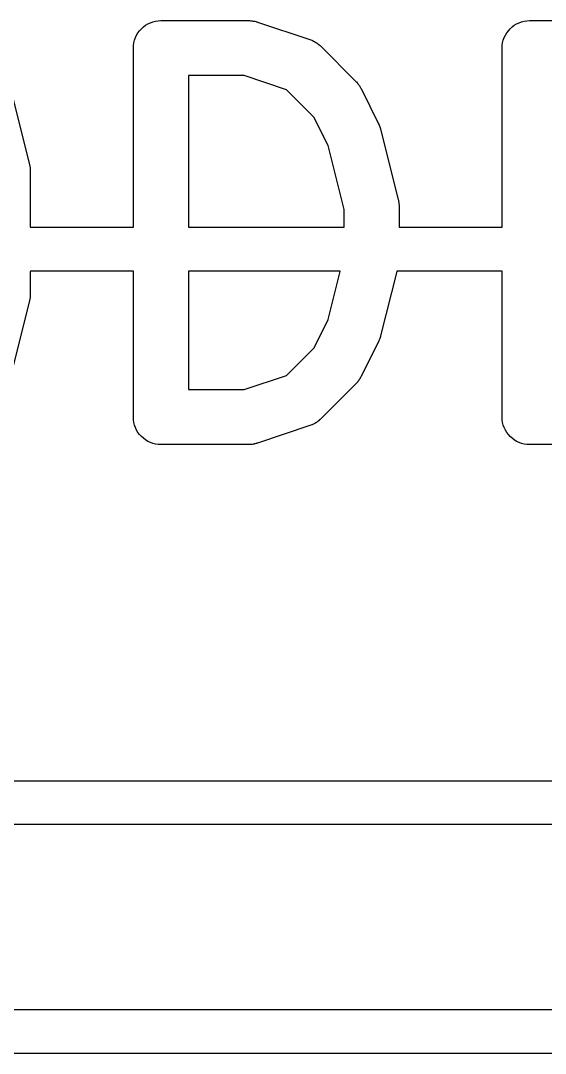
# Model space of a CAD drawing. Header units: metres. Extents: x 89 to 153, y -105 to 4.
# Drawn here: x 109.972 to 111.395, y -104.78 to -101.98 of the extents above; entities that cross this region are included whole.
import ezdxf

# ---------------------------------------------------------------- set-up
doc = ezdxf.new("R2010")
doc.units = ezdxf.units.M

msp = doc.modelspace()

# ---------------------------------------------------------------- linework, layer by layer
for points in [[(109.9487, -102.1796), (109.9964, -102.3701), (109.9967, -102.3718), (109.9967, -102.3718), (109.9967, -102.3718), (109.9967, -102.3719), (109.9967, -102.3719), (109.9967, -102.3719), (109.9967, -102.3719), (109.9972, -102.3736), (109.9974, -102.3754), (109.9974, -102.3754), (109.9974, -102.3754), (109.9974, -102.3754), (109.9974, -102.3754), (109.9974, -102.3754), (109.9974, -102.3754), (109.9978, -102.3772), (109.998, -102.379), (109.998, -102.379), (109.998, -102.379), (109.998, -102.3791), (109.998, -102.3791), (109.998, -102.3791), (109.998, -102.3791), (109.9982, -102.3808), (109.9983, -102.3827), (109.9983, -102.3827), (109.9983, -102.3827), (109.9983, -102.3827), (109.9983, -102.3827), (109.9983, -102.3827), (109.9983, -102.3827), (109.9985, -102.3845), (109.9985, -102.3863), (109.9985, -102.3863), (109.9985, -102.3863), (109.9985, -102.3863), (109.9985, -102.3863), (109.9985, -102.3863), (109.9985, -102.3864), (109.9986, -102.3882), (109.9986, -102.54), (109.9986, -102.54), (109.9986, -102.54), (109.9986, -102.54), (109.9986, -102.54), (109.9986, -102.54), (109.9986, -102.54), (109.9986, -102.54), (109.9986, -102.54), (109.9986, -102.54), (109.9986, -102.54), (109.9986, -102.5401), (109.9986, -102.5401), (109.9986, -102.5401), (109.9986, -102.5401), (109.9986, -102.5401), (109.9986, -102.5401), (109.9986, -102.5401), (109.9986, -102.5401), (109.9986, -102.5401), (109.9986, -102.5401), (109.9986, -102.5401), (109.9986, -102.5401), (109.9986, -102.5401), (109.9986, -102.5402), (109.9986, -102.5402), (109.9986, -102.5402), (109.9986, -102.5402), (109.9986, -102.5402), (109.9986, -102.5402), (109.9986, -102.5402), (109.9986, -102.5402), (109.9986, -102.5402), (109.9987, -102.5402), (109.9987, -102.5402), (109.9987, -102.5402), (109.9987, -102.5402), (109.9987, -102.5402), (109.9987, -102.5403), (109.9987, -102.5403), (109.9987, -102.5403), (109.9987, -102.5403), (109.9987, -102.5403), (109.9987, -102.5403), (109.9987, -102.5403), (109.9987, -102.5403), (109.9987, -102.5403), (109.9987, -102.5403), (109.9987, -102.5403), (109.9987, -102.5403), (109.9987, -102.5403), (109.9987, -102.5403), (109.9987, -102.5403), (109.9988, -102.5403), (109.9988, -102.5404), (109.9988, -102.5404), (109.9988, -102.5404), (109.9988, -102.5404), (109.9988, -102.5404), (109.9988, -102.5404), (109.9988, -102.5404), (109.9988, -102.5404), (109.9988, -102.5404), (109.9988, -102.5404), (109.9988, -102.5404), (109.9988, -102.5404), (109.9988, -102.5404), (109.9988, -102.5404), (109.9989, -102.5404), (109.9989, -102.5404), (109.9989, -102.5404), (109.9989, -102.5404), (109.9989, -102.5404), (109.9989, -102.5404), (109.9989, -102.5404), (109.9989, -102.5404), (109.9989, -102.5404), (109.9989, -102.5404), (109.9989, -102.5404), (109.9989, -102.5404), (109.999, -102.5405), (109.999, -102.5405), (109.999, -102.5405), (109.999, -102.5405), (109.999, -102.5405), (109.999, -102.5405), (109.999, -102.5405), (109.999, -102.5405), (109.999, -102.5405), (109.999, -102.5405), (109.999, -102.5405), (109.999, -102.5405), (109.999, -102.5405), (109.9991, -102.5405), (109.9991, -102.5405), (109.9991, -102.5405), (109.9991, -102.5405), (109.9991, -102.5405), (110.2776, -102.5405), (110.2776, -102.5405), (110.2776, -102.5405), (110.2776, -102.5405), (110.2776, -102.5405), (110.2776, -102.5405), (110.2776, -102.5405), (110.2776, -102.5405), (110.2776, -102.5405), (110.2777, -102.5405), (110.2777, -102.5405), (110.2777, -102.5405), (110.2777, -102.5405), (110.2777, -102.5405), (110.2777, -102.5405), (110.2777, -102.5405), (110.2777, -102.5405), (110.2777, -102.5405), (110.2777, -102.5404), (110.2777, -102.5404), (110.2777, -102.5404), (110.2777, -102.5404), (110.2777, -102.5404), (110.2778, -102.5404), (110.2778, -102.5404), (110.2778, -102.5404), (110.2778, -102.5404), (110.2778, -102.5404), (110.2778, -102.5404), (110.2778, -102.5404), (110.2778, -102.5404), (110.2778, -102.5404), (110.2778, -102.5404), (110.2778, -102.5404), (110.2778, -102.5404), (110.2778, -102.5404), (110.2779, -102.5404), (110.2779, -102.5404), (110.2779, -102.5404), (110.2779, -102.5404), (110.2779, -102.5404), (110.2779, -102.5404), (110.2779, -102.5404), (110.2779, -102.5404), (110.2779, -102.5403), (110.2779, -102.5403), (110.2779, -102.5403), (110.2779, -102.5403), (110.2779, -102.5403), (110.2779, -102.5403), (110.2779, -102.5403), (110.278, -102.5403), (110.278, -102.5403), (110.278, -102.5403), (110.278, -102.5403), (110.278, -102.5403), (110.278, -102.5403), (110.278, -102.5403), (110.278, -102.5403), (110.278, -102.5403), (110.278, -102.5402), (110.278, -102.5402), (110.278, -102.5402), (110.278, -102.5402), (110.278, -102.5402), (110.278, -102.5402), (110.278, -102.5402), (110.278, -102.5402), (110.278, -102.5402), (110.278, -102.5402), (110.278, -102.5402), (110.278, -102.5402), (110.278, -102.5402), (110.278, -102.5402), (110.278, -102.5401), (110.2781, -102.5401), (110.2781, -102.5401), (110.2781, -102.5401), (110.2781, -102.5401), (110.2781, -102.5401), (110.2781, -102.5401), (110.2781, -102.5401), (110.2781, -102.5401), (110.2781, -102.5401), (110.2781, -102.5401), (110.2781, -102.5401), (110.2781, -102.5401), (110.2781, -102.54), (110.2781, -102.54), (110.2781, -102.54), (110.2781, -102.54), (110.2781, -102.54), (110.2781, -102.54), (110.2781, -102.54), (110.2781, -102.54), (110.2781, -102.54), (110.2781, -102.54), (110.2781, -102.54), (110.2781, -102.0548), (110.2784, -102.0475), (110.2795, -102.0403), (110.2813, -102.0332), (110.2838, -102.0263), (110.2869, -102.0197), (110.2906, -102.0134), (110.295, -102.0075), (110.2999, -102.0021), (110.3053, -101.9972), (110.3112, -101.9928), (110.3175, -101.9891), (110.3241, -101.986), (110.331, -101.9835), (110.3381, -101.9817), (110.3453, -101.9806), (110.3526, -101.9803), (110.5907, -101.9803), (110.5917, -101.9803), (110.5917, -101.9803), (110.5917, -101.9803), (110.5917, -101.9803), (110.5917, -101.9803), (110.5917, -101.9803), (110.5917, -101.9803), (110.5917, -101.9803), (110.5927, -101.9803), (110.5954, -101.9805), (110.5954, -101.9805), (110.5954, -101.9805), (110.5954, -101.9805), (110.5954, -101.9805), (110.5954, -101.9805), (110.5954, -101.9805), (110.598, -101.9806), (110.599, -101.9808), (110.599, -101.9808), (110.599, -101.9808), (110.599, -101.9808), (110.599, -101.9808), (110.599, -101.9808), (110.599, -101.9808), (110.599, -101.9808), (110.6, -101.9809), (110.6026, -101.9813), (110.6026, -101.9813), (110.6026, -101.9813), (110.6026, -101.9813), (110.6026, -101.9813), (110.6026, -101.9813), (110.6026, -101.9813), (110.6053, -101.9817), (110.6062, -101.982), (110.6062, -101.982), (110.6062, -101.982), (110.6062, -101.982), (110.6062, -101.982), (110.6062, -101.982), (110.6062, -101.982), (110.6063, -101.982), (110.6072, -101.9821), (110.6098, -101.9829), (110.6098, -101.9829), (110.6098, -101.9829), (110.6098, -101.9829), (110.6098, -101.9829), (110.6098, -101.9829), (110.6098, -101.9829), (110.6124, -101.9835), (110.6133, -101.9838), (110.6133, -101.9838), (110.6133, -101.9838), (110.6133, -101.9838), (110.6133, -101.9838), (110.6133, -101.9838), (110.6133, -101.9838), (110.6133, -101.9838), (110.6143, -101.9841), (110.7571, -102.0317), (110.7596, -102.0327), (110.7596, -102.0327), (110.7596, -102.0327), (110.7596, -102.0327), (110.7596, -102.0327), (110.7596, -102.0327), (110.7596, -102.0327), (110.7621, -102.0336), (110.763, -102.034), (110.763, -102.034), (110.763, -102.034), (110.763, -102.034), (110.763, -102.034), (110.763, -102.034), (110.763, -102.034), (110.763, -102.034), (110.764, -102.0344), (110.7663, -102.0356), (110.7663, -102.0356), (110.7663, -102.0356), (110.7663, -102.0356), (110.7663, -102.0356), (110.7663, -102.0356), (110.7663, -102.0356), (110.7687, -102.0367), (110.7696, -102.0372), (110.7696, -102.0372), (110.7696, -102.0372), (110.7696, -102.0372), (110.7696, -102.0372), (110.7696, -102.0372), (110.7696, -102.0372), (110.7696, -102.0372), (110.7705, -102.0377), (110.7727, -102.0391), (110.7727, -102.0391), (110.7727, -102.0391), (110.7727, -102.0391), (110.7727, -102.0391), (110.7727, -102.0391), (110.7727, -102.0391), (110.775, -102.0405), (110.7758, -102.0411), (110.7758, -102.0411), (110.7758, -102.0411), (110.7758, -102.0411), (110.7758, -102.0411), (110.7758, -102.0411), (110.7758, -102.0411), (110.7758, -102.0411), (110.7767, -102.0416), (110.7787, -102.0432), (110.7787, -102.0432), (110.7787, -102.0432), (110.7787, -102.0432), (110.7787, -102.0432), (110.7787, -102.0432), (110.7787, -102.0432), (110.7809, -102.0448), (110.7816, -102.0455), (110.7816, -102.0455), (110.7816, -102.0455), (110.7816, -102.0455), (110.7816, -102.0455), (110.7816, -102.0455), (110.7816, -102.0455), (110.7816, -102.0455), (110.7824, -102.0461), (110.7843, -102.048), (110.7843, -102.048), (110.7843, -102.048), (110.7843, -102.048), (110.7843, -102.048), (110.7843, -102.048), (110.7843, -102.048), (110.7863, -102.0497), (110.8815, -102.145), (110.8822, -102.1457), (110.8822, -102.1457), (110.8822, -102.1457), (110.8822, -102.1457), (110.8822, -102.1457), (110.8822, -102.1457), (110.8822, -102.1457), (110.8822, -102.1457), (110.8829, -102.1464), (110.8846, -102.1484), (110.8846, -102.1484), (110.8846, -102.1484), (110.8847, -102.1484), (110.8847, -102.1484), (110.8847, -102.1484), (110.8847, -102.1484), (110.8864, -102.1504), (110.887, -102.1512), (110.887, -102.1512), (110.887, -102.1512), (110.887, -102.1512), (110.887, -102.1512), (110.887, -102.1512), (110.887, -102.1512), (110.887, -102.1512), (110.8877, -102.152), (110.8892, -102.1541), (110.8892, -102.1541), (110.8892, -102.1541), (110.8892, -102.1541), (110.8892, -102.1541), (110.8892, -102.1541), (110.8892, -102.1541), (110.8908, -102.1563), (110.8913, -102.1571), (110.8913, -102.1571), (110.8913, -102.1571), (110.8913, -102.1571), (110.8913, -102.1571), (110.8913, -102.1571), (110.8913, -102.1571), (110.8913, -102.1572), (110.8919, -102.158), (110.8932, -102.1603), (110.8932, -102.1603), (110.8932, -102.1603), (110.8932, -102.1603), (110.8932, -102.1603), (110.8932, -102.1603), (110.8932, -102.1603), (110.8945, -102.1625), (110.895, -102.1634), (110.895, -102.1634), (110.895, -102.1634), (110.895, -102.1635), (110.895, -102.1635), (110.895, -102.1635), (110.895, -102.1635), (110.895, -102.1635), (110.8955, -102.1644), (110.9431, -102.2596), (110.9434, -102.2603), (110.9434, -102.2603), (110.9434, -102.2603), (110.9434, -102.2603), (110.9434, -102.2603), (110.9434, -102.2604), (110.9434, -102.2604), (110.9434, -102.2604), (110.9438, -102.2611), (110.9449, -102.2637), (110.9449, -102.2637), (110.9449, -102.2637), (110.9449, -102.2637), (110.9449, -102.2637), (110.9449, -102.2637), (110.9449, -102.2637), (110.946, -102.2663), (110.9463, -102.267), (110.9463, -102.2671), (110.9463, -102.2671), (110.9463, -102.2671), (110.9463, -102.2671), (110.9463, -102.2671), (110.9463, -102.2671), (110.9463, -102.2671), (110.9466, -102.2678), (110.9474, -102.2705), (110.9474, -102.2705), (110.9474, -102.2705), (110.9474, -102.2705), (110.9474, -102.2705), (110.9474, -102.2705), (110.9474, -102.2705), (110.9483, -102.2732), (110.9485, -102.274), (110.9485, -102.274), (110.9485, -102.274), (110.9485, -102.274), (110.9485, -102.274), (110.9485, -102.274), (110.9485, -102.274), (110.9485, -102.2741), (110.9487, -102.2748), (110.9964, -102.4653), (110.9967, -102.4671), (110.9967, -102.4671), (110.9967, -102.4671), (110.9967, -102.4671), (110.9967, -102.4671), (110.9967, -102.4671), (110.9967, -102.4671), (110.9972, -102.4688), (110.9974, -102.4707), (110.9974, -102.4707), (110.9974, -102.4707), (110.9974, -102.4707), (110.9974, -102.4707), (110.9974, -102.4707), (110.9974, -102.4707), (110.9978, -102.4725), (110.998, -102.4743), (110.998, -102.4743), (110.998, -102.4743), (110.998, -102.4743), (110.998, -102.4743), (110.998, -102.4743), (110.998, -102.4743), (110.9982, -102.4761), (110.9983, -102.4779), (110.9983, -102.4779), (110.9983, -102.4779), (110.9983, -102.4779), (110.9983, -102.4779), (110.9983, -102.4779), (110.9983, -102.4779), (110.9985, -102.4798), (110.9985, -102.4816), (110.9985, -102.4816), (110.9985, -102.4816), (110.9985, -102.4816), (110.9985, -102.4816), (110.9985, -102.4816), (110.9985, -102.4816), (110.9986, -102.4834), (110.9986, -102.54), (110.9986, -102.54), (110.9986, -102.54), (110.9986, -102.54), (110.9986, -102.54), (110.9986, -102.54), (110.9986, -102.54), (110.9986, -102.54), (110.9986, -102.54), (110.9986, -102.54), (110.9986, -102.54), (110.9986, -102.5401), (110.9986, -102.5401), (110.9986, -102.5401), (110.9986, -102.5401), (110.9986, -102.5401), (110.9986, -102.5401), (110.9986, -102.5401), (110.9986, -102.5401), (110.9986, -102.5401), (110.9986, -102.5401), (110.9986, -102.5401), (110.9986, -102.5401), (110.9986, -102.5401), (110.9986, -102.5402), (110.9986, -102.5402), (110.9986, -102.5402), (110.9986, -102.5402), (110.9986, -102.5402), (110.9986, -102.5402), (110.9986, -102.5402), (110.9986, -102.5402), (110.9986, -102.5402), (110.9987, -102.5402), (110.9987, -102.5402), (110.9987, -102.5402), (110.9987, -102.5402), (110.9987, -102.5402), (110.9987, -102.5403), (110.9987, -102.5403), (110.9987, -102.5403), (110.9987, -102.5403), (110.9987, -102.5403), (110.9987, -102.5403), (110.9987, -102.5403), (110.9987, -102.5403), (110.9987, -102.5403), (110.9987, -102.5403), (110.9987, -102.5403), (110.9987, -102.5403), (110.9987, -102.5403), (110.9987, -102.5403), (110.9987, -102.5403), (110.9988, -102.5403), (110.9988, -102.5404), (110.9988, -102.5404), (110.9988, -102.5404), (110.9988, -102.5404), (110.9988, -102.5404), (110.9988, -102.5404), (110.9988, -102.5404), (110.9988, -102.5404), (110.9988, -102.5404), (110.9988, -102.5404), (110.9988, -102.5404), (110.9988, -102.5404), (110.9988, -102.5404), (110.9988, -102.5404), (110.9989, -102.5404), (110.9989, -102.5404), (110.9989, -102.5404), (110.9989, -102.5404), (110.9989, -102.5404), (110.9989, -102.5404), (110.9989, -102.5404), (110.9989, -102.5404), (110.9989, -102.5404), (110.9989, -102.5404), (110.9989, -102.5404), (110.9989, -102.5404), (110.999, -102.5405), (110.999, -102.5405), (110.999, -102.5405), (110.999, -102.5405), (110.999, -102.5405), (110.999, -102.5405), (110.999, -102.5405), (110.999, -102.5405), (110.999, -102.5405), (110.999, -102.5405), (110.999, -102.5405), (110.999, -102.5405), (110.999, -102.5405), (110.9991, -102.5405), (110.9991, -102.5405), (110.9991, -102.5405), (110.9991, -102.5405), (110.9991, -102.5405), (111.2776, -102.5405), (111.2776, -102.5405), (111.2776, -102.5405), (111.2776, -102.5405), (111.2776, -102.5405), (111.2776, -102.5405), (111.2776, -102.5405), (111.2776, -102.5405), (111.2776, -102.5405), (111.2777, -102.5405), (111.2777, -102.5405), (111.2777, -102.5405), (111.2777, -102.5405), (111.2777, -102.5405), (111.2777, -102.5405), (111.2777, -102.5405), (111.2777, -102.5405), (111.2777, -102.5405), (111.2777, -102.5404), (111.2777, -102.5404), (111.2777, -102.5404), (111.2777, -102.5404), (111.2777, -102.5404), (111.2778, -102.5404), (111.2778, -102.5404), (111.2778, -102.5404), (111.2778, -102.5404), (111.2778, -102.5404), (111.2778, -102.5404), (111.2778, -102.5404), (111.2778, -102.5404), (111.2778, -102.5404), (111.2778, -102.5404), (111.2778, -102.5404), (111.2778, -102.5404), (111.2778, -102.5404), (111.2779, -102.5404), (111.2779, -102.5404), (111.2779, -102.5404), (111.2779, -102.5404), (111.2779, -102.5404), (111.2779, -102.5404), (111.2779, -102.5404), (111.2779, -102.5404), (111.2779, -102.5403), (111.2779, -102.5403), (111.2779, -102.5403), (111.2779, -102.5403), (111.2779, -102.5403), (111.2779, -102.5403), (111.2779, -102.5403), (111.278, -102.5403), (111.278, -102.5403), (111.278, -102.5403), (111.278, -102.5403), (111.278, -102.5403), (111.278, -102.5403), (111.278, -102.5403), (111.278, -102.5403), (111.278, -102.5403), (111.278, -102.5402), (111.278, -102.5402), (111.278, -102.5402), (111.278, -102.5402), (111.278, -102.5402), (111.278, -102.5402), (111.278, -102.5402), (111.278, -102.5402), (111.278, -102.5402), (111.278, -102.5402), (111.278, -102.5402), (111.278, -102.5402), (111.278, -102.5402), (111.278, -102.5402), (111.278, -102.5401), (111.2781, -102.5401), (111.2781, -102.5401), (111.2781, -102.5401), (111.2781, -102.5401), (111.2781, -102.5401), (111.2781, -102.5401), (111.2781, -102.5401), (111.2781, -102.5401), (111.2781, -102.5401), (111.2781, -102.5401), (111.2781, -102.5401), (111.2781, -102.5401), (111.2781, -102.54), (111.2781, -102.54), (111.2781, -102.54), (111.2781, -102.54), (111.2781, -102.54), (111.2781, -102.54), (111.2781, -102.54), (111.2781, -102.54), (111.2781, -102.54), (111.2781, -102.54), (111.2781, -102.54), (111.2781, -102.0548), (111.2784, -102.0475), (111.2795, -102.0403), (111.2813, -102.0332), (111.2838, -102.0263), (111.2869, -102.0197), (111.2906, -102.0134), (111.295, -102.0075), (111.2999, -102.0021), (111.3053, -101.9972), (111.3112, -101.9928), (111.3175, -101.9891), (111.3241, -101.986), (111.331, -101.9835), (111.3381, -101.9817), (111.3453, -101.9806), (111.3526, -101.9803), (111.6859, -101.9803)], [(110.4276, -102.1294), (110.4276, -102.1294), (110.4276, -102.1294), (110.4276, -102.1294), (110.4276, -102.1294), (110.4276, -102.1294), (110.4276, -102.1294), (110.4276, -102.1294), (110.4276, -102.1294), (110.4276, -102.1294), (110.4276, -102.1294), (110.4276, -102.1294), (110.4276, -102.1294), (110.4275, -102.1294), (110.4275, -102.1294), (110.4275, -102.1294), (110.4275, -102.1294), (110.4275, -102.1294), (110.4275, -102.1294), (110.4275, -102.1294), (110.4275, -102.1294), (110.4275, -102.1294), (110.4275, -102.1294), (110.4275, -102.1294), (110.4275, -102.1294), (110.4275, -102.1294), (110.4274, -102.1294), (110.4274, -102.1294), (110.4274, -102.1294), (110.4274, -102.1294), (110.4274, -102.1294), (110.4274, -102.1294), (110.4274, -102.1294), (110.4274, -102.1294), (110.4274, -102.1294), (110.4274, -102.1294), (110.4274, -102.1294), (110.4274, -102.1294), (110.4274, -102.1295), (110.4274, -102.1295), (110.4273, -102.1295), (110.4273, -102.1295), (110.4273, -102.1295), (110.4273, -102.1295), (110.4273, -102.1295), (110.4273, -102.1295), (110.4273, -102.1295), (110.4273, -102.1295), (110.4273, -102.1295), (110.4273, -102.1295), (110.4273, -102.1295), (110.4273, -102.1295), (110.4273, -102.1295), (110.4273, -102.1295), (110.4273, -102.1295), (110.4273, -102.1295), (110.4273, -102.1296), (110.4273, -102.1296), (110.4272, -102.1296), (110.4272, -102.1296), (110.4272, -102.1296), (110.4272, -102.1296), (110.4272, -102.1296), (110.4272, -102.1296), (110.4272, -102.1296), (110.4272, -102.1296), (110.4272, -102.1296), (110.4272, -102.1296), (110.4272, -102.1296), (110.4272, -102.1296), (110.4272, -102.1297), (110.4272, -102.1297), (110.4272, -102.1297), (110.4272, -102.1297), (110.4272, -102.1297), (110.4272, -102.1297), (110.4272, -102.1297), (110.4272, -102.1297), (110.4272, -102.1297), (110.4272, -102.1297), (110.4272, -102.1297), (110.4272, -102.1297), (110.4272, -102.1297), (110.4272, -102.1298), (110.4272, -102.1298), (110.4272, -102.1298), (110.4272, -102.1298), (110.4272, -102.1298), (110.4272, -102.1298), (110.4272, -102.1298), (110.4272, -102.1298), (110.4272, -102.1298), (110.4272, -102.1298), (110.4272, -102.1298), (110.4272, -102.1298), (110.4272, -102.1298), (110.4272, -102.1299), (110.4272, -102.54), (110.4272, -102.54), (110.4272, -102.54), (110.4272, -102.54), (110.4272, -102.54), (110.4272, -102.54), (110.4272, -102.54), (110.4272, -102.54), (110.4272, -102.54), (110.4272, -102.54), (110.4272, -102.54), (110.4272, -102.5401), (110.4272, -102.5401), (110.4272, -102.5401), (110.4272, -102.5401), (110.4272, -102.5401), (110.4272, -102.5401), (110.4272, -102.5401), (110.4272, -102.5401), (110.4272, -102.5401), (110.4272, -102.5401), (110.4272, -102.5401), (110.4272, -102.5401), (110.4272, -102.5401), (110.4272, -102.5402), (110.4272, -102.5402), (110.4272, -102.5402), (110.4272, -102.5402), (110.4272, -102.5402), (110.4272, -102.5402), (110.4272, -102.5402), (110.4272, -102.5402), (110.4272, -102.5402), (110.4272, -102.5402), (110.4272, -102.5402), (110.4272, -102.5402), (110.4272, -102.5402), (110.4272, -102.5402), (110.4272, -102.5403), (110.4273, -102.5403), (110.4273, -102.5403), (110.4273, -102.5403), (110.4273, -102.5403), (110.4273, -102.5403), (110.4273, -102.5403), (110.4273, -102.5403), (110.4273, -102.5403), (110.4273, -102.5403), (110.4273, -102.5403), (110.4273, -102.5403), (110.4273, -102.5403), (110.4273, -102.5403), (110.4273, -102.5403), (110.4273, -102.5403), (110.4273, -102.5404), (110.4273, -102.5404), (110.4273, -102.5404), (110.4274, -102.5404), (110.4274, -102.5404), (110.4274, -102.5404), (110.4274, -102.5404), (110.4274, -102.5404), (110.4274, -102.5404), (110.4274, -102.5404), (110.4274, -102.5404), (110.4274, -102.5404), (110.4274, -102.5404), (110.4274, -102.5404), (110.4274, -102.5404), (110.4274, -102.5404), (110.4274, -102.5404), (110.4275, -102.5404), (110.4275, -102.5404), (110.4275, -102.5404), (110.4275, -102.5404), (110.4275, -102.5404), (110.4275, -102.5404), (110.4275, -102.5404), (110.4275, -102.5404), (110.4275, -102.5404), (110.4275, -102.5405), (110.4275, -102.5405), (110.4275, -102.5405), (110.4275, -102.5405), (110.4276, -102.5405), (110.4276, -102.5405), (110.4276, -102.5405), (110.4276, -102.5405), (110.4276, -102.5405), (110.4276, -102.5405), (110.4276, -102.5405), (110.4276, -102.5405), (110.4276, -102.5405), (110.4276, -102.5405), (110.4276, -102.5405), (110.4276, -102.5405), (110.4276, -102.5405), (110.4277, -102.5405), (110.849, -102.5405), (110.849, -102.5405), (110.849, -102.5405), (110.849, -102.5405), (110.849, -102.5405), (110.849, -102.5405), (110.8491, -102.5405), (110.8491, -102.5405), (110.8491, -102.5405), (110.8491, -102.5405), (110.8491, -102.5405), (110.8491, -102.5405), (110.8491, -102.5405), (110.8491, -102.5405), (110.8491, -102.5405), (110.8491, -102.5405), (110.8491, -102.5405), (110.8491, -102.5405), (110.8492, -102.5404), (110.8492, -102.5404), (110.8492, -102.5404), (110.8492, -102.5404), (110.8492, -102.5404), (110.8492, -102.5404), (110.8492, -102.5404), (110.8492, -102.5404), (110.8492, -102.5404), (110.8492, -102.5404), (110.8492, -102.5404), (110.8492, -102.5404), (110.8492, -102.5404), (110.8492, -102.5404), (110.8493, -102.5404), (110.8493, -102.5404), (110.8493, -102.5404), (110.8493, -102.5404), (110.8493, -102.5404), (110.8493, -102.5404), (110.8493, -102.5404), (110.8493, -102.5404), (110.8493, -102.5404), (110.8493, -102.5404), (110.8493, -102.5404), (110.8493, -102.5404), (110.8493, -102.5403), (110.8493, -102.5403), (110.8493, -102.5403), (110.8494, -102.5403), (110.8494, -102.5403), (110.8494, -102.5403), (110.8494, -102.5403), (110.8494, -102.5403), (110.8494, -102.5403), (110.8494, -102.5403), (110.8494, -102.5403), (110.8494, -102.5403), (110.8494, -102.5403), (110.8494, -102.5403), (110.8494, -102.5403), (110.8494, -102.5403), (110.8494, -102.5402), (110.8494, -102.5402), (110.8494, -102.5402), (110.8494, -102.5402), (110.8494, -102.5402), (110.8494, -102.5402), (110.8495, -102.5402), (110.8495, -102.5402), (110.8495, -102.5402), (110.8495, -102.5402), (110.8495, -102.5402), (110.8495, -102.5402), (110.8495, -102.5402), (110.8495, -102.5402), (110.8495, -102.5401), (110.8495, -102.5401), (110.8495, -102.5401), (110.8495, -102.5401), (110.8495, -102.5401), (110.8495, -102.5401), (110.8495, -102.5401), (110.8495, -102.5401), (110.8495, -102.5401), (110.8495, -102.5401), (110.8495, -102.5401), (110.8495, -102.5401), (110.8495, -102.5401), (110.8495, -102.54), (110.8495, -102.54), (110.8495, -102.54), (110.8495, -102.54), (110.8495, -102.54), (110.8495, -102.54), (110.8495, -102.54), (110.8495, -102.54), (110.8495, -102.54), (110.8495, -102.54), (110.8495, -102.54), (110.8495, -102.4926), (110.8495, -102.4926), (110.8495, -102.4926), (110.8495, -102.4926), (110.8495, -102.4926), (110.8495, -102.4926), (110.8495, -102.4926), (110.8495, -102.4926), (110.8495, -102.4926), (110.8495, -102.4925), (110.8495, -102.4925), (110.8495, -102.4925), (110.8495, -102.4925), (110.8495, -102.4925), (110.8061, -102.319), (110.8061, -102.319), (110.8061, -102.319), (110.8061, -102.319), (110.8061, -102.319), (110.8061, -102.3189), (110.8061, -102.3189), (110.8061, -102.3189), (110.8061, -102.3189), (110.8061, -102.3189), (110.8061, -102.3189), (110.8061, -102.3189), (110.8061, -102.3189), (110.8061, -102.3189), (110.7676, -102.2419), (110.7676, -102.2419), (110.7676, -102.2419), (110.7676, -102.2419), (110.7676, -102.2419), (110.7676, -102.2419), (110.7676, -102.2419), (110.7676, -102.2419), (110.7676, -102.2418), (110.7675, -102.2418), (110.7675, -102.2418), (110.7675, -102.2418), (110.7675, -102.2418), (110.7675, -102.2418), (110.7675, -102.2418), (110.7675, -102.2418), (110.7675, -102.2418), (110.7675, -102.2418), (110.7675, -102.2418), (110.7675, -102.2418), (110.6934, -102.1677), (110.6934, -102.1677), (110.6934, -102.1677), (110.6934, -102.1677), (110.6934, -102.1677), (110.6934, -102.1676), (110.6934, -102.1676), (110.6934, -102.1676), (110.6933, -102.1676), (110.6933, -102.1676), (110.6933, -102.1676), (110.6933, -102.1676), (110.6933, -102.1676), (110.6933, -102.1676), (110.6933, -102.1676), (110.6933, -102.1676), (110.6933, -102.1676), (110.6933, -102.1676), (110.6933, -102.1676), (110.6933, -102.1676), (110.6933, -102.1676), (110.6933, -102.1676), (110.6933, -102.1676), (110.6932, -102.1676), (110.6932, -102.1676), (110.6932, -102.1676), (110.6932, -102.1676), (110.6932, -102.1676), (110.6932, -102.1676), (110.6932, -102.1676), (110.6932, -102.1676), (110.6932, -102.1675), (110.5787, -102.1294), (110.5787, -102.1294), (110.5787, -102.1294), (110.5787, -102.1294), (110.5787, -102.1294), (110.5787, -102.1294), (110.5786, -102.1294), (110.5786, -102.1294), (110.5786, -102.1294), (110.5786, -102.1294), (110.5786, -102.1294), (110.5786, -102.1294), (110.5786, -102.1294), (110.5786, -102.1294), (110.5786, -102.1294), (110.5786, -102.1294), (110.5786, -102.1294), (110.5786, -102.1294), (110.5786, -102.1294), (110.5785, -102.1294), (110.4277, -102.1294), (110.4276, -102.1294)], [(111.7336, -103.1294), (111.3526, -103.1294), (111.3453, -103.129), (111.3381, -103.1279), (111.331, -103.1261), (111.3241, -103.1237), (111.3175, -103.1206), (111.3112, -103.1168), (111.3053, -103.1124), (111.2999, -103.1075), (111.295, -103.1021), (111.2906, -103.0962), (111.2869, -103.09), (111.2838, -103.0833), (111.2813, -103.0765), (111.2795, -103.0694), (111.2784, -103.0621), (111.2781, -103.0548), (111.2781, -102.66), (111.2781, -102.66), (111.2781, -102.66), (111.2781, -102.66), (111.2781, -102.66), (111.2781, -102.66), (111.2781, -102.66), (111.2781, -102.66), (111.2781, -102.66), (111.2781, -102.66), (111.2781, -102.66), (111.2781, -102.6599), (111.2781, -102.6599), (111.2781, -102.6599), (111.2781, -102.6599), (111.2781, -102.6599), (111.2781, -102.6599), (111.2781, -102.6599), (111.2781, -102.6599), (111.2781, -102.6599), (111.2781, -102.6599), (111.2781, -102.6599), (111.2781, -102.6599), (111.278, -102.6599), (111.278, -102.6598), (111.278, -102.6598), (111.278, -102.6598), (111.278, -102.6598), (111.278, -102.6598), (111.278, -102.6598), (111.278, -102.6598), (111.278, -102.6598), (111.278, -102.6598), (111.278, -102.6598), (111.278, -102.6598), (111.278, -102.6598), (111.278, -102.6598), (111.278, -102.6598), (111.278, -102.6597), (111.278, -102.6597), (111.278, -102.6597), (111.278, -102.6597), (111.278, -102.6597), (111.278, -102.6597), (111.278, -102.6597), (111.278, -102.6597), (111.278, -102.6597), (111.2779, -102.6597), (111.2779, -102.6597), (111.2779, -102.6597), (111.2779, -102.6597), (111.2779, -102.6597), (111.2779, -102.6597), (111.2779, -102.6597), (111.2779, -102.6596), (111.2779, -102.6596), (111.2779, -102.6596), (111.2779, -102.6596), (111.2779, -102.6596), (111.2779, -102.6596), (111.2779, -102.6596), (111.2779, -102.6596), (111.2778, -102.6596), (111.2778, -102.6596), (111.2778, -102.6596), (111.2778, -102.6596), (111.2778, -102.6596), (111.2778, -102.6596), (111.2778, -102.6596), (111.2778, -102.6596), (111.2778, -102.6596), (111.2778, -102.6596), (111.2778, -102.6596), (111.2778, -102.6596), (111.2778, -102.6596), (111.2777, -102.6596), (111.2777, -102.6596), (111.2777, -102.6596), (111.2777, -102.6596), (111.2777, -102.6596), (111.2777, -102.6595), (111.2777, -102.6595), (111.2777, -102.6595), (111.2777, -102.6595), (111.2777, -102.6595), (111.2777, -102.6595), (111.2777, -102.6595), (111.2777, -102.6595), (111.2777, -102.6595), (111.2776, -102.6595), (111.2776, -102.6595), (111.2776, -102.6595), (111.2776, -102.6595), (111.2776, -102.6595), (111.2776, -102.6595), (111.2776, -102.6595), (111.2776, -102.6595), (111.2776, -102.6595), (110.9929, -102.6595), (110.9929, -102.6595), (110.9929, -102.6595), (110.9929, -102.6595), (110.9929, -102.6595), (110.9929, -102.6595), (110.9929, -102.6595), (110.9929, -102.6595), (110.9929, -102.6595), (110.9929, -102.6595), (110.9929, -102.6595), (110.9929, -102.6595), (110.9929, -102.6595), (110.9929, -102.6595), (110.9928, -102.6595), (110.9928, -102.6595), (110.9928, -102.6595), (110.9928, -102.6595), (110.9928, -102.6595), (110.9928, -102.6595), (110.9928, -102.6596), (110.9928, -102.6596), (110.9928, -102.6596), (110.9928, -102.6596), (110.9928, -102.6596), (110.9928, -102.6596), (110.9928, -102.6596), (110.9927, -102.6596), (110.9927, -102.6596), (110.9927, -102.6596), (110.9927, -102.6596), (110.9927, -102.6596), (110.9927, -102.6596), (110.9927, -102.6596), (110.9927, -102.6596), (110.9927, -102.6596), (110.9927, -102.6596), (110.9927, -102.6596), (110.9927, -102.6596), (110.9927, -102.6596), (110.9927, -102.6596), (110.9926, -102.6596), (110.9926, -102.6596), (110.9926, -102.6596), (110.9926, -102.6596), (110.9926, -102.6597), (110.9926, -102.6597), (110.9926, -102.6597), (110.9926, -102.6597), (110.9926, -102.6597), (110.9926, -102.6597), (110.9926, -102.6597), (110.9926, -102.6597), (110.9926, -102.6597), (110.9926, -102.6597), (110.9926, -102.6597), (110.9926, -102.6597), (110.9926, -102.6597), (110.9926, -102.6597), (110.9925, -102.6597), (110.9925, -102.6597), (110.9925, -102.6597), (110.9925, -102.6597), (110.9925, -102.6598), (110.9925, -102.6598), (110.9925, -102.6598), (110.9925, -102.6598), (110.9925, -102.6598), (110.9925, -102.6598), (110.9925, -102.6598), (110.9925, -102.6598), (110.9925, -102.6598), (110.9925, -102.6598), (110.9925, -102.6598), (110.9925, -102.6598), (110.9925, -102.6598), (110.9925, -102.6598), (110.9925, -102.6599), (110.9925, -102.6599), (110.9925, -102.6599), (110.9925, -102.6599), (110.9925, -102.6599), (110.9925, -102.6599), (110.9925, -102.6599), (110.9925, -102.6599), (110.9925, -102.6599), (110.9487, -102.8348), (110.9485, -102.8356), (110.9485, -102.8356), (110.9485, -102.8356), (110.9485, -102.8356), (110.9485, -102.8356), (110.9485, -102.8356), (110.9485, -102.8356), (110.9485, -102.8356), (110.9483, -102.8364), (110.9474, -102.8391), (110.9474, -102.8391), (110.9474, -102.8391), (110.9474, -102.8391), (110.9474, -102.8391), (110.9474, -102.8391), (110.9474, -102.8391), (110.9466, -102.8418), (110.9463, -102.8426), (110.9463, -102.8426), (110.9463, -102.8426), (110.9463, -102.8426), (110.9463, -102.8426), (110.9463, -102.8426), (110.9463, -102.8426), (110.9463, -102.8426), (110.946, -102.8434), (110.9449, -102.8459), (110.9449, -102.8459), (110.9449, -102.8459), (110.9449, -102.8459), (110.9449, -102.846), (110.9449, -102.846), (110.9449, -102.846), (110.9438, -102.8486), (110.9434, -102.8493), (110.9434, -102.8493), (110.9434, -102.8493), (110.9434, -102.8493), (110.9434, -102.8493), (110.9434, -102.8493), (110.9434, -102.8493), (110.9434, -102.8493), (110.9431, -102.8501), (110.8955, -102.9453), (110.895, -102.9462), (110.895, -102.9462), (110.895, -102.9462), (110.895, -102.9462), (110.895, -102.9462), (110.895, -102.9462), (110.895, -102.9462), (110.895, -102.9462), (110.8945, -102.9471), (110.8932, -102.9494), (110.8932, -102.9494), (110.8932, -102.9494), (110.8932, -102.9494), (110.8932, -102.9494), (110.8932, -102.9494), (110.8932, -102.9494), (110.8919, -102.9517), (110.8913, -102.9525), (110.8913, -102.9525), (110.8913, -102.9525), (110.8913, -102.9525), (110.8913, -102.9525), (110.8913, -102.9525), (110.8913, -102.9525), (110.8913, -102.9525), (110.8908, -102.9534), (110.8892, -102.9555), (110.8892, -102.9555), (110.8892, -102.9555), (110.8892, -102.9555), (110.8892, -102.9555), (110.8892, -102.9555), (110.8892, -102.9555), (110.8877, -102.9577), (110.887, -102.9584), (110.887, -102.9584), (110.887, -102.9584), (110.887, -102.9584), (110.887, -102.9584), (110.887, -102.9584), (110.887, -102.9584), (110.887, -102.9584), (110.8864, -102.9592), (110.8847, -102.9612), (110.8847, -102.9612), (110.8847, -102.9612), (110.8847, -102.9612), (110.8846, -102.9612), (110.8846, -102.9612), (110.8846, -102.9612), (110.8829, -102.9632), (110.8822, -102.9639), (110.8822, -102.9639), (110.8822, -102.9639), (110.8822, -102.9639), (110.8822, -102.9639), (110.8822, -102.9639), (110.8822, -102.9639), (110.8822, -102.9639), (110.8815, -102.9647), (110.7863, -103.0599), (110.7843, -103.0617), (110.7843, -103.0617), (110.7843, -103.0617), (110.7843, -103.0617), (110.7843, -103.0617), (110.7843, -103.0617), (110.7843, -103.0617), (110.7824, -103.0635), (110.7816, -103.0641), (110.7816, -103.0641), (110.7816, -103.0641), (110.7816, -103.0641), (110.7816, -103.0641), (110.7816, -103.0641), (110.7816, -103.0641), (110.7816, -103.0641), (110.7809, -103.0648), (110.7787, -103.0664), (110.7787, -103.0664), (110.7787, -103.0664), (110.7787, -103.0664), (110.7787, -103.0664), (110.7787, -103.0664), (110.7787, -103.0664), (110.7767, -103.068), (110.7758, -103.0686), (110.7758, -103.0686), (110.7758, -103.0686), (110.7758, -103.0686), (110.7758, -103.0686), (110.7758, -103.0686), (110.7758, -103.0686), (110.7758, -103.0686), (110.775, -103.0692), (110.7727, -103.0705), (110.7727, -103.0705), (110.7727, -103.0705), (110.7727, -103.0705), (110.7727, -103.0705), (110.7727, -103.0705), (110.7727, -103.0705), (110.7705, -103.072), (110.7696, -103.0724), (110.7696, -103.0724), (110.7696, -103.0724), (110.7696, -103.0724), (110.7696, -103.0724), (110.7696, -103.0724), (110.7696, -103.0724), (110.7696, -103.0724), (110.7687, -103.0729), (110.7663, -103.0741), (110.7663, -103.0741), (110.7663, -103.0741), (110.7663, -103.0741), (110.7663, -103.0741), (110.7663, -103.0741), (110.7663, -103.0741), (110.764, -103.0753), (110.763, -103.0756), (110.763, -103.0756), (110.763, -103.0756), (110.763, -103.0756), (110.763, -103.0756), (110.763, -103.0756), (110.763, -103.0756), (110.763, -103.0756), (110.7621, -103.0761), (110.7596, -103.077), (110.7596, -103.077), (110.7596, -103.077), (110.7596, -103.077), (110.7596, -103.077), (110.7596, -103.077), (110.7596, -103.077), (110.7571, -103.0779), (110.6143, -103.1255), (110.6133, -103.1258), (110.6133, -103.1258), (110.6133, -103.1258), (110.6133, -103.1258), (110.6133, -103.1258), (110.6133, -103.1258), (110.6133, -103.1258), (110.6133, -103.1258), (110.6124, -103.1261), (110.6098, -103.1268), (110.6098, -103.1268), (110.6098, -103.1268), (110.6098, -103.1268), (110.6098, -103.1268), (110.6098, -103.1268), (110.6098, -103.1268), (110.6072, -103.1275), (110.6063, -103.1277), (110.6062, -103.1277), (110.6062, -103.1277), (110.6062, -103.1277), (110.6062, -103.1277), (110.6062, -103.1277), (110.6062, -103.1277), (110.6062, -103.1277), (110.6053, -103.1279), (110.6026, -103.1283), (110.6026, -103.1283), (110.6026, -103.1283), (110.6026, -103.1283), (110.6026, -103.1283), (110.6026, -103.1283), (110.6026, -103.1283), (110.6, -103.1288), (110.599, -103.1288), (110.599, -103.1288), (110.599, -103.1288), (110.599, -103.1288), (110.599, -103.1288), (110.599, -103.1288), (110.599, -103.1288), (110.599, -103.1289), (110.598, -103.129), (110.5954, -103.1291), (110.5954, -103.1291), (110.5954, -103.1291), (110.5954, -103.1291), (110.5954, -103.1291), (110.5954, -103.1291), (110.5954, -103.1291), (110.5927, -103.1293), (110.5917, -103.1293), (110.5917, -103.1293), (110.5917, -103.1293), (110.5917, -103.1293), (110.5917, -103.1293), (110.5917, -103.1293), (110.5917, -103.1293), (110.5917, -103.1293), (110.5907, -103.1294), (110.3526, -103.1294), (110.3453, -103.129), (110.3381, -103.1279), (110.331, -103.1261), (110.3241, -103.1237), (110.3175, -103.1206), (110.3112, -103.1168), (110.3053, -103.1124), (110.2999, -103.1075), (110.295, -103.1021), (110.2906, -103.0962), (110.2869, -103.09), (110.2838, -103.0833), (110.2813, -103.0765), (110.2795, -103.0694), (110.2784, -103.0621), (110.2781, -103.0548), (110.2781, -102.66), (110.2781, -102.66), (110.2781, -102.66), (110.2781, -102.66), (110.2781, -102.66), (110.2781, -102.66), (110.2781, -102.66), (110.2781, -102.66), (110.2781, -102.66), (110.2781, -102.66), (110.2781, -102.66), (110.2781, -102.6599), (110.2781, -102.6599), (110.2781, -102.6599), (110.2781, -102.6599), (110.2781, -102.6599), (110.2781, -102.6599), (110.2781, -102.6599), (110.2781, -102.6599), (110.2781, -102.6599), (110.2781, -102.6599), (110.2781, -102.6599), (110.2781, -102.6599), (110.278, -102.6599), (110.278, -102.6598), (110.278, -102.6598), (110.278, -102.6598), (110.278, -102.6598), (110.278, -102.6598), (110.278, -102.6598), (110.278, -102.6598), (110.278, -102.6598), (110.278, -102.6598), (110.278, -102.6598), (110.278, -102.6598), (110.278, -102.6598), (110.278, -102.6598), (110.278, -102.6598), (110.278, -102.6597), (110.278, -102.6597), (110.278, -102.6597), (110.278, -102.6597), (110.278, -102.6597), (110.278, -102.6597), (110.278, -102.6597), (110.278, -102.6597), (110.278, -102.6597), (110.2779, -102.6597), (110.2779, -102.6597), (110.2779, -102.6597), (110.2779, -102.6597), (110.2779, -102.6597), (110.2779, -102.6597), (110.2779, -102.6597), (110.2779, -102.6596), (110.2779, -102.6596), (110.2779, -102.6596), (110.2779, -102.6596), (110.2779, -102.6596), (110.2779, -102.6596), (110.2779, -102.6596), (110.2779, -102.6596), (110.2778, -102.6596), (110.2778, -102.6596), (110.2778, -102.6596), (110.2778, -102.6596), (110.2778, -102.6596), (110.2778, -102.6596), (110.2778, -102.6596), (110.2778, -102.6596), (110.2778, -102.6596), (110.2778, -102.6596), (110.2778, -102.6596), (110.2778, -102.6596), (110.2778, -102.6596), (110.2777, -102.6596), (110.2777, -102.6596), (110.2777, -102.6596), (110.2777, -102.6596), (110.2777, -102.6596), (110.2777, -102.6595), (110.2777, -102.6595), (110.2777, -102.6595), (110.2777, -102.6595), (110.2777, -102.6595), (110.2777, -102.6595), (110.2777, -102.6595), (110.2777, -102.6595), (110.2777, -102.6595), (110.2776, -102.6595), (110.2776, -102.6595), (110.2776, -102.6595), (110.2776, -102.6595), (110.2776, -102.6595), (110.2776, -102.6595), (110.2776, -102.6595), (110.2776, -102.6595), (110.2776, -102.6595), (109.9991, -102.6595), (109.9991, -102.6595), (109.9991, -102.6595), (109.9991, -102.6595), (109.9991, -102.6595), (109.999, -102.6595), (109.999, -102.6595), (109.999, -102.6595), (109.999, -102.6595), (109.999, -102.6595), (109.999, -102.6595), (109.999, -102.6595), (109.999, -102.6595), (109.999, -102.6595), (109.999, -102.6595), (109.999, -102.6595), (109.999, -102.6595), (109.999, -102.6595), (109.9989, -102.6596), (109.9989, -102.6596), (109.9989, -102.6596), (109.9989, -102.6596), (109.9989, -102.6596), (109.9989, -102.6596), (109.9989, -102.6596), (109.9989, -102.6596), (109.9989, -102.6596), (109.9989, -102.6596), (109.9989, -102.6596), (109.9989, -102.6596), (109.9988, -102.6596), (109.9988, -102.6596), (109.9988, -102.6596), (109.9988, -102.6596), (109.9988, -102.6596), (109.9988, -102.6596), (109.9988, -102.6596), (109.9988, -102.6596), (109.9988, -102.6596), (109.9988, -102.6596), (109.9988, -102.6596), (109.9988, -102.6596), (109.9988, -102.6596), (109.9988, -102.6596), (109.9988, -102.6597), (109.9987, -102.6597), (109.9987, -102.6597), (109.9987, -102.6597), (109.9987, -102.6597), (109.9987, -102.6597), (109.9987, -102.6597), (109.9987, -102.6597), (109.9987, -102.6597), (109.9987, -102.6597), (109.9987, -102.6597), (109.9987, -102.6597), (109.9987, -102.6597), (109.9987, -102.6597), (109.9987, -102.6597), (109.9987, -102.6597), (109.9987, -102.6598), (109.9987, -102.6598), (109.9987, -102.6598), (109.9987, -102.6598), (109.9987, -102.6598), (109.9986, -102.6598), (109.9986, -102.6598), (109.9986, -102.6598), (109.9986, -102.6598), (109.9986, -102.6598), (109.9986, -102.6598), (109.9986, -102.6598), (109.9986, -102.6598), (109.9986, -102.6598), (109.9986, -102.6599), (109.9986, -102.6599), (109.9986, -102.6599), (109.9986, -102.6599), (109.9986, -102.6599), (109.9986, -102.6599), (109.9986, -102.6599), (109.9986, -102.6599), (109.9986, -102.6599), (109.9986, -102.6599), (109.9986, -102.6599), (109.9986, -102.6599), (109.9986, -102.6599), (109.9986, -102.66), (109.9986, -102.66), (109.9986, -102.66), (109.9986, -102.66), (109.9986, -102.66), (109.9986, -102.66), (109.9986, -102.66), (109.9986, -102.66), (109.9986, -102.66), (109.9986, -102.66), (109.9986, -102.66), (109.9986, -102.7215), (109.9985, -102.7233), (109.9985, -102.7233), (109.9985, -102.7233), (109.9985, -102.7233), (109.9985, -102.7233), (109.9985, -102.7233), (109.9985, -102.7233), (109.9985, -102.7251), (109.9983, -102.7269), (109.9983, -102.7269), (109.9983, -102.7269), (109.9983, -102.7269), (109.9983, -102.727), (109.9983, -102.727), (109.9983, -102.727), (109.9982, -102.7288), (109.998, -102.7306), (109.998, -102.7306), (109.998, -102.7306), (109.998, -102.7306), (109.998, -102.7306), (109.998, -102.7306), (109.998, -102.7306), (109.9978, -102.7324), (109.9974, -102.7342), (109.9974, -102.7342), (109.9974, -102.7342), (109.9974, -102.7342), (109.9974, -102.7342), (109.9974, -102.7342), (109.9974, -102.7342), (109.9972, -102.736), (109.9967, -102.7378), (109.9967, -102.7378), (109.9967, -102.7378), (109.9967, -102.7378), (109.9967, -102.7378), (109.9967, -102.7378), (109.9967, -102.7378), (109.9964, -102.7396), (109.9487, -102.93)], [(110.4276, -102.6595), (110.4276, -102.6595), (110.4276, -102.6595), (110.4276, -102.6595), (110.4276, -102.6595), (110.4276, -102.6595), (110.4276, -102.6595), (110.4276, -102.6595), (110.4276, -102.6595), (110.4276, -102.6595), (110.4276, -102.6595), (110.4276, -102.6595), (110.4276, -102.6595), (110.4275, -102.6595), (110.4275, -102.6595), (110.4275, -102.6595), (110.4275, -102.6595), (110.4275, -102.6596), (110.4275, -102.6596), (110.4275, -102.6596), (110.4275, -102.6596), (110.4275, -102.6596), (110.4275, -102.6596), (110.4275, -102.6596), (110.4275, -102.6596), (110.4275, -102.6596), (110.4274, -102.6596), (110.4274, -102.6596), (110.4274, -102.6596), (110.4274, -102.6596), (110.4274, -102.6596), (110.4274, -102.6596), (110.4274, -102.6596), (110.4274, -102.6596), (110.4274, -102.6596), (110.4274, -102.6596), (110.4274, -102.6596), (110.4274, -102.6596), (110.4274, -102.6596), (110.4274, -102.6596), (110.4273, -102.6596), (110.4273, -102.6596), (110.4273, -102.6596), (110.4273, -102.6597), (110.4273, -102.6597), (110.4273, -102.6597), (110.4273, -102.6597), (110.4273, -102.6597), (110.4273, -102.6597), (110.4273, -102.6597), (110.4273, -102.6597), (110.4273, -102.6597), (110.4273, -102.6597), (110.4273, -102.6597), (110.4273, -102.6597), (110.4273, -102.6597), (110.4273, -102.6597), (110.4273, -102.6597), (110.4272, -102.6597), (110.4272, -102.6598), (110.4272, -102.6598), (110.4272, -102.6598), (110.4272, -102.6598), (110.4272, -102.6598), (110.4272, -102.6598), (110.4272, -102.6598), (110.4272, -102.6598), (110.4272, -102.6598), (110.4272, -102.6598), (110.4272, -102.6598), (110.4272, -102.6598), (110.4272, -102.6598), (110.4272, -102.6598), (110.4272, -102.6599), (110.4272, -102.6599), (110.4272, -102.6599), (110.4272, -102.6599), (110.4272, -102.6599), (110.4272, -102.6599), (110.4272, -102.6599), (110.4272, -102.6599), (110.4272, -102.6599), (110.4272, -102.6599), (110.4272, -102.6599), (110.4272, -102.6599), (110.4272, -102.6599), (110.4272, -102.66), (110.4272, -102.66), (110.4272, -102.66), (110.4272, -102.66), (110.4272, -102.66), (110.4272, -102.66), (110.4272, -102.66), (110.4272, -102.66), (110.4272, -102.66), (110.4272, -102.66), (110.4272, -102.66), (110.4272, -102.9798), (110.4272, -102.9798), (110.4272, -102.9798), (110.4272, -102.9798), (110.4272, -102.9798), (110.4272, -102.9798), (110.4272, -102.9798), (110.4272, -102.9798), (110.4272, -102.9798), (110.4272, -102.9799), (110.4272, -102.9799), (110.4272, -102.9799), (110.4272, -102.9799), (110.4272, -102.9799), (110.4272, -102.9799), (110.4272, -102.9799), (110.4272, -102.9799), (110.4272, -102.9799), (110.4272, -102.9799), (110.4272, -102.9799), (110.4272, -102.9799), (110.4272, -102.9799), (110.4272, -102.9799), (110.4272, -102.98), (110.4272, -102.98), (110.4272, -102.98), (110.4272, -102.98), (110.4272, -102.98), (110.4272, -102.98), (110.4272, -102.98), (110.4272, -102.98), (110.4272, -102.98), (110.4272, -102.98), (110.4272, -102.98), (110.4272, -102.98), (110.4272, -102.98), (110.4272, -102.9801), (110.4272, -102.9801), (110.4272, -102.9801), (110.4273, -102.9801), (110.4273, -102.9801), (110.4273, -102.9801), (110.4273, -102.9801), (110.4273, -102.9801), (110.4273, -102.9801), (110.4273, -102.9801), (110.4273, -102.9801), (110.4273, -102.9801), (110.4273, -102.9801), (110.4273, -102.9801), (110.4273, -102.9801), (110.4273, -102.9802), (110.4273, -102.9802), (110.4273, -102.9802), (110.4273, -102.9802), (110.4273, -102.9802), (110.4273, -102.9802), (110.4274, -102.9802), (110.4274, -102.9802), (110.4274, -102.9802), (110.4274, -102.9802), (110.4274, -102.9802), (110.4274, -102.9802), (110.4274, -102.9802), (110.4274, -102.9802), (110.4274, -102.9802), (110.4274, -102.9802), (110.4274, -102.9802), (110.4274, -102.9802), (110.4274, -102.9802), (110.4274, -102.9802), (110.4275, -102.9802), (110.4275, -102.9802), (110.4275, -102.9802), (110.4275, -102.9802), (110.4275, -102.9803), (110.4275, -102.9803), (110.4275, -102.9803), (110.4275, -102.9803), (110.4275, -102.9803), (110.4275, -102.9803), (110.4275, -102.9803), (110.4275, -102.9803), (110.4275, -102.9803), (110.4276, -102.9803), (110.4276, -102.9803), (110.4276, -102.9803), (110.4276, -102.9803), (110.4276, -102.9803), (110.4276, -102.9803), (110.4276, -102.9803), (110.4276, -102.9803), (110.4276, -102.9803), (110.4276, -102.9803), (110.4276, -102.9803), (110.4276, -102.9803), (110.4276, -102.9803), (110.4277, -102.9803), (110.5785, -102.9803), (110.5786, -102.9803), (110.5786, -102.9803), (110.5786, -102.9803), (110.5786, -102.9803), (110.5786, -102.9803), (110.5786, -102.9803), (110.5786, -102.9803), (110.5786, -102.9803), (110.5786, -102.9803), (110.5786, -102.9803), (110.5786, -102.9803), (110.5786, -102.9803), (110.5786, -102.9803), (110.5787, -102.9803), (110.5787, -102.9803), (110.5787, -102.9803), (110.5787, -102.9803), (110.5787, -102.9803), (110.5787, -102.9803), (110.6932, -102.9421), (110.6932, -102.9421), (110.6932, -102.9421), (110.6932, -102.9421), (110.6932, -102.9421), (110.6932, -102.9421), (110.6932, -102.9421), (110.6932, -102.9421), (110.6932, -102.9421), (110.6933, -102.9421), (110.6933, -102.9421), (110.6933, -102.9421), (110.6933, -102.9421), (110.6933, -102.9421), (110.6933, -102.942), (110.6933, -102.942), (110.6933, -102.942), (110.6933, -102.942), (110.6933, -102.942), (110.6933, -102.942), (110.6933, -102.942), (110.6933, -102.942), (110.6933, -102.942), (110.6933, -102.942), (110.6934, -102.942), (110.6934, -102.942), (110.6934, -102.942), (110.6934, -102.942), (110.6934, -102.942), (110.6934, -102.942), (110.6934, -102.942), (110.6934, -102.942), (110.7675, -102.8679), (110.7675, -102.8679), (110.7675, -102.8679), (110.7675, -102.8678), (110.7675, -102.8678), (110.7675, -102.8678), (110.7675, -102.8678), (110.7675, -102.8678), (110.7675, -102.8678), (110.7675, -102.8678), (110.7675, -102.8678), (110.7676, -102.8678), (110.7676, -102.8678), (110.7676, -102.8678), (110.7676, -102.8678), (110.7676, -102.8678), (110.7676, -102.8678), (110.7676, -102.8677), (110.7676, -102.8677), (110.7676, -102.8677), (110.8061, -102.7908), (110.8061, -102.7907), (110.8061, -102.7907), (110.8061, -102.7907), (110.8061, -102.7907), (110.8061, -102.7907), (110.8061, -102.7907), (110.8061, -102.7907), (110.8061, -102.7907), (110.8061, -102.7907), (110.8061, -102.7907), (110.8061, -102.7907), (110.8061, -102.7907), (110.8061, -102.7907), (110.8387, -102.6602), (110.8387, -102.6601), (110.8387, -102.6601), (110.8387, -102.6601), (110.8387, -102.6601), (110.8387, -102.6601), (110.8387, -102.6601), (110.8387, -102.6601), (110.8387, -102.6601), (110.8387, -102.6601), (110.8387, -102.6601), (110.8387, -102.6601), (110.8387, -102.6601), (110.8387, -102.6601), (110.8388, -102.66), (110.8388, -102.66), (110.8388, -102.66), (110.8387, -102.66), (110.8387, -102.66), (110.8387, -102.66), (110.8387, -102.66), (110.8387, -102.66), (110.8387, -102.66), (110.8387, -102.66), (110.8387, -102.66), (110.8387, -102.66), (110.8387, -102.6599), (110.8387, -102.6599), (110.8387, -102.6599), (110.8387, -102.6599), (110.8387, -102.6599), (110.8387, -102.6599), (110.8387, -102.6599), (110.8387, -102.6599), (110.8387, -102.6599), (110.8387, -102.6599), (110.8387, -102.6599), (110.8387, -102.6599), (110.8387, -102.6598), (110.8387, -102.6598), (110.8387, -102.6598), (110.8387, -102.6598), (110.8387, -102.6598), (110.8387, -102.6598), (110.8387, -102.6598), (110.8387, -102.6598), (110.8387, -102.6598), (110.8387, -102.6598), (110.8387, -102.6598), (110.8387, -102.6598), (110.8387, -102.6598), (110.8387, -102.6597), (110.8387, -102.6597), (110.8387, -102.6597), (110.8386, -102.6597), (110.8386, -102.6597), (110.8386, -102.6597), (110.8386, -102.6597), (110.8386, -102.6597), (110.8386, -102.6597), (110.8386, -102.6597), (110.8386, -102.6597), (110.8386, -102.6597), (110.8386, -102.6597), (110.8386, -102.6597), (110.8386, -102.6597), (110.8386, -102.6596), (110.8386, -102.6596), (110.8386, -102.6596), (110.8386, -102.6596), (110.8386, -102.6596), (110.8385, -102.6596), (110.8385, -102.6596), (110.8385, -102.6596), (110.8385, -102.6596), (110.8385, -102.6596), (110.8385, -102.6596), (110.8385, -102.6596), (110.8385, -102.6596), (110.8385, -102.6596), (110.8385, -102.6596), (110.8385, -102.6596), (110.8385, -102.6596), (110.8385, -102.6596), (110.8385, -102.6596), (110.8385, -102.6596), (110.8384, -102.6596), (110.8384, -102.6596), (110.8384, -102.6596), (110.8384, -102.6596), (110.8384, -102.6596), (110.8384, -102.6596), (110.8384, -102.6595), (110.8384, -102.6595), (110.8384, -102.6595), (110.8384, -102.6595), (110.8384, -102.6595), (110.8384, -102.6595), (110.8383, -102.6595), (110.8383, -102.6595), (110.8383, -102.6595), (110.8383, -102.6595), (110.8383, -102.6595), (110.8383, -102.6595), (110.8383, -102.6595), (110.8383, -102.6595), (110.8383, -102.6595), (110.8383, -102.6595), (110.8383, -102.6595), (110.8383, -102.6595), (110.4277, -102.6595), (110.4276, -102.6595)], [(95.465, -104.0405), (131.145, -104.0405)], [(131.145, -104.1595), (95.465, -104.1595)], [(98.365, -104.6605), (131.145, -104.6605)], [(131.205, -104.7795), (98.365, -104.7795)]]:
    msp.add_lwpolyline(points)

doc.saveas('drawing.dxf')
